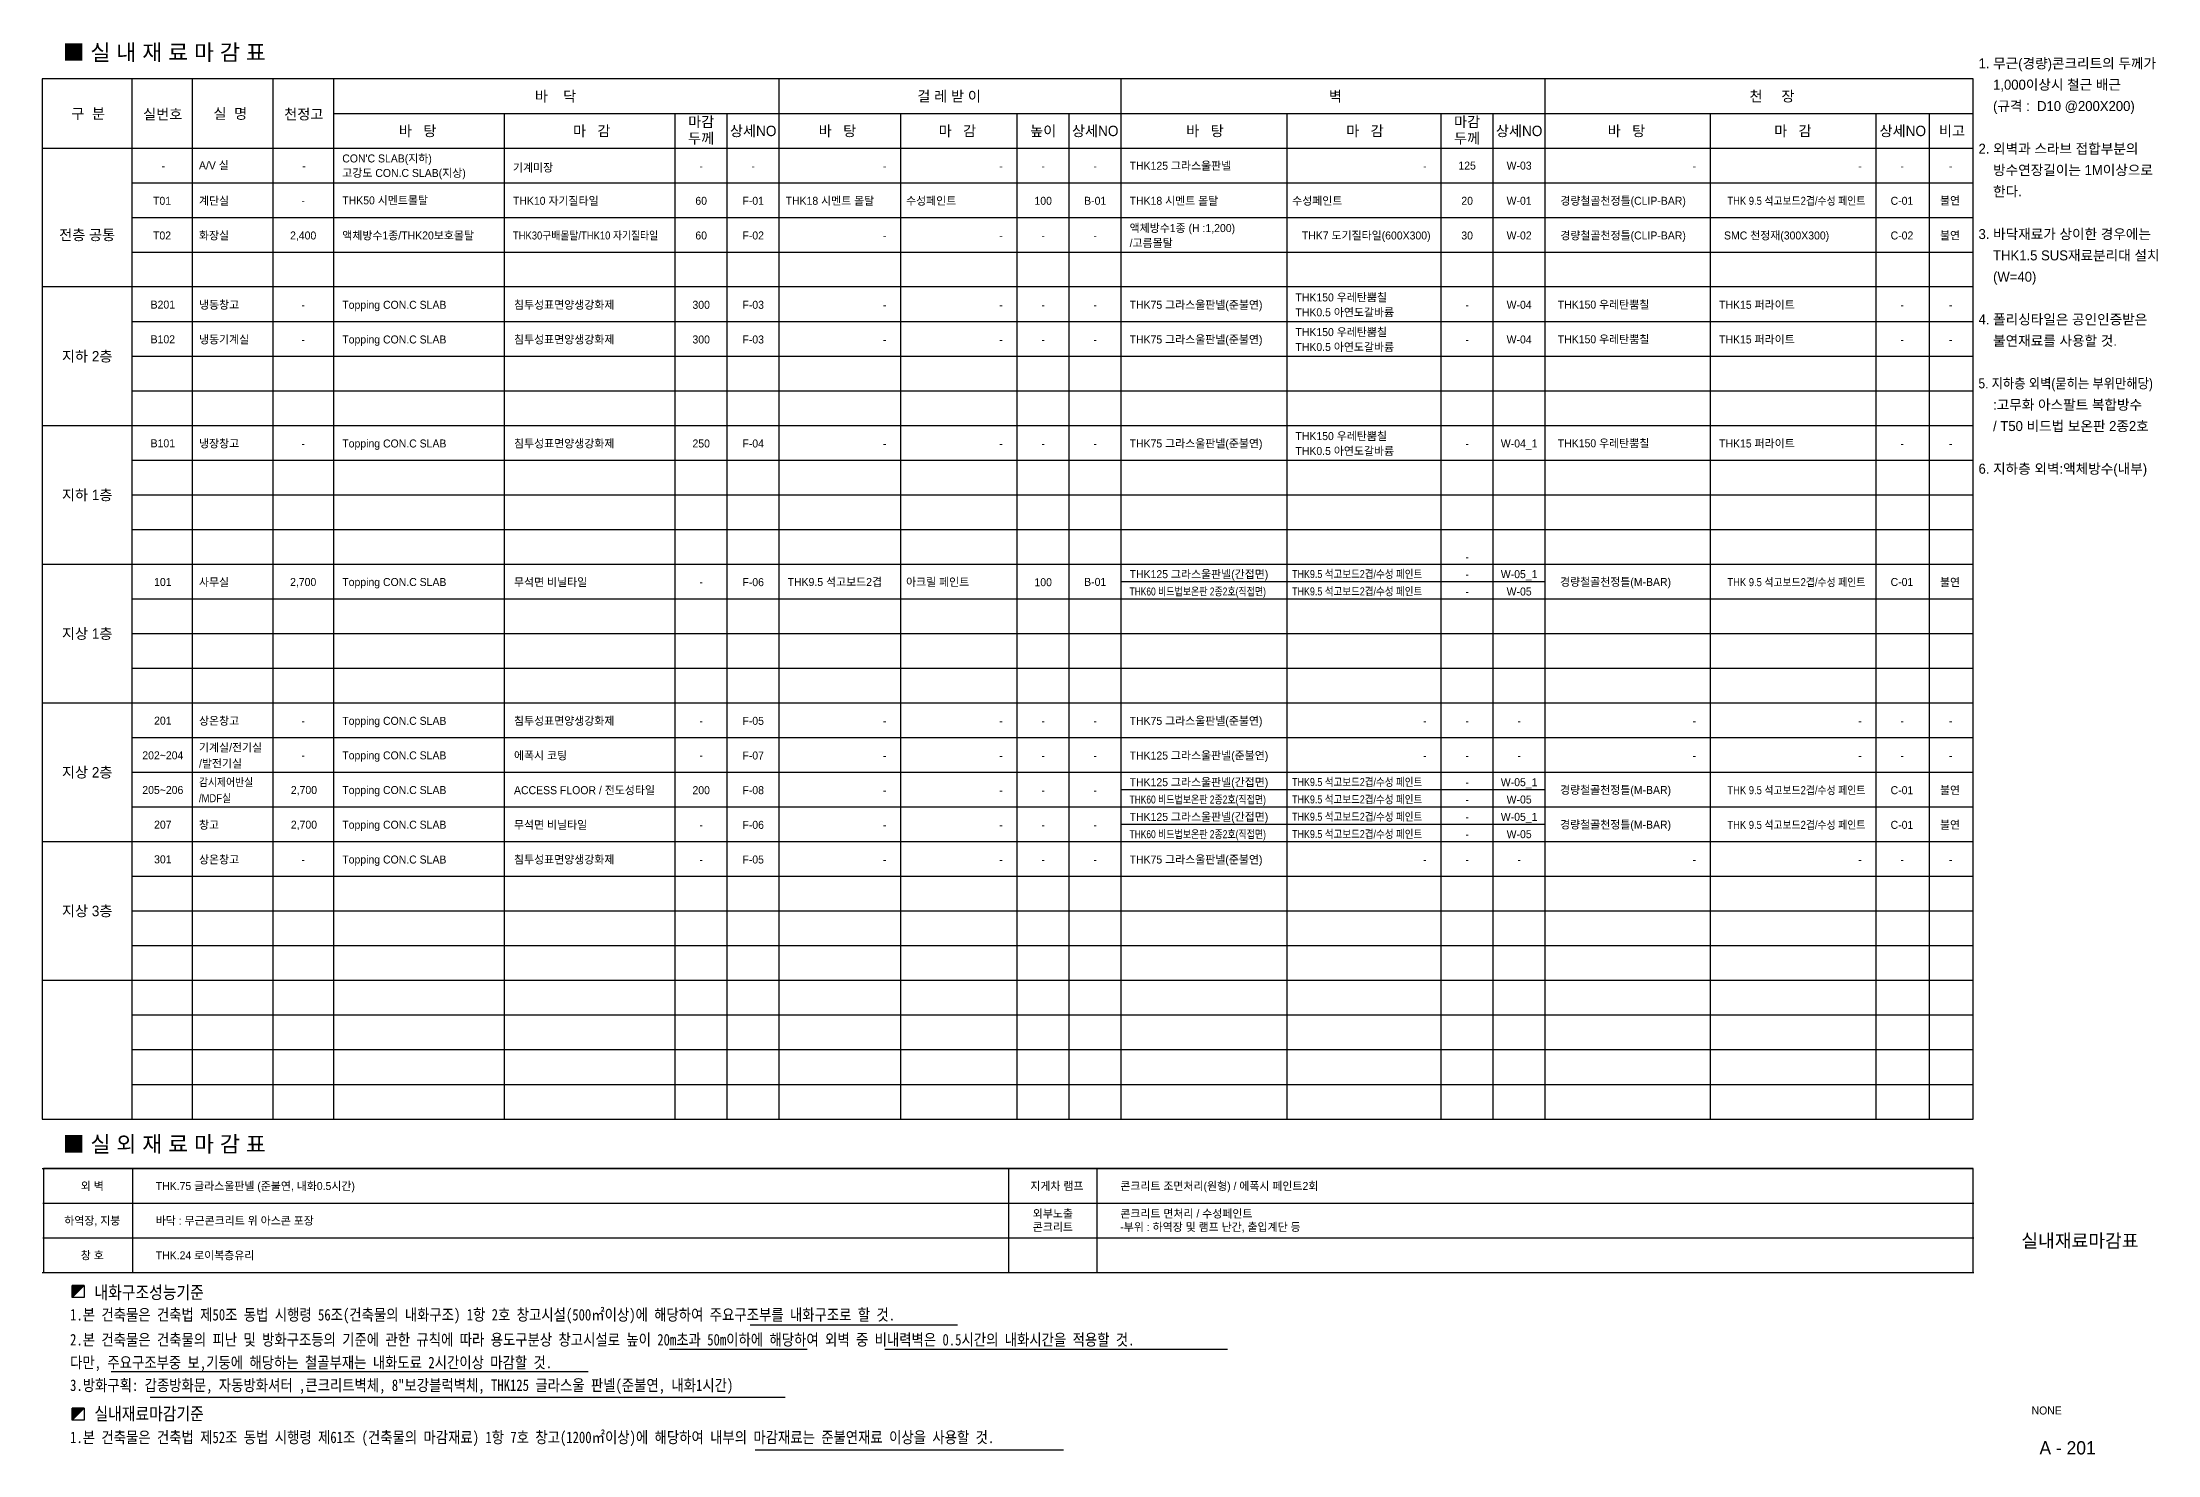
# Model space of a CAD drawing. Header units: millimetres. Extents: x 759136 to 783884, y -498149 to -492840.
# Drawn here: x 759136 to 767067, y -498149 to -492853 of the extents above; entities that cross this region are included whole.
import ezdxf
from ezdxf.enums import TextEntityAlignment as Align

# ---------------------------------------------------------------- set-up
doc = ezdxf.new("R2010")
doc.units = ezdxf.units.MM
for name, color, linetype in [('3TEX', 3, 'Continuous'), ('4', 4, 'Continuous'), ('4A.TEC FORM-TEXT', 3, 'Continuous'), ('4A.TEC TEXT 2', 3, 'Continuous'), ('A-SYM', 7, 'Continuous'), ('A-TEXT', 3, 'Continuous'), ('STEEL', 3, 'Continuous')]:
    doc.layers.add(name, color=color, linetype=linetype)
doc.styles.add('#TL_Dotum', font='', dxfattribs={"width": 0.85})
doc.styles.add('1', font='')
doc.styles.add('나눔고딕', font='')
doc.styles.add('돋움', font='')
doc.styles.add('돋음체', font='')
doc.styles.get('#TL_Dotum').set_extended_font_data('DotumChe')
doc.styles.get('1').set_extended_font_data('Dotum')
doc.styles.get('나눔고딕').set_extended_font_data('Dotum')
doc.styles.get('돋움').set_extended_font_data('Dotum')
doc.styles.get('돋음체').set_extended_font_data('Dotum')

# ---------------------------------------------------------------- blocks, each defined once
blk = doc.blocks.new('Sym_11note')
at = {"layer": 'A-SYM'}
blk.add_hatch(color=256, dxfattribs=at).paths.add_polyline_path([(0, 3.75), (0, 0), (1.875, 1.875), (3.75, 3.75)])
blk.add_line((0, 0), (3.75, 3.75), dxfattribs=at)
for points in [[(3.75, 0), (0, 0), (0, 3.75), (3.75, 3.75)], [(0, 3.75), (0, 0), (1.875, 1.875), (3.75, 3.75), (0, 3.75)]]:
    blk.add_lwpolyline(points, close=True, dxfattribs=at)

msp = doc.modelspace()

# ---------------------------------------------------------------- linework, layer by layer
for p, q in [((759472.4, -496890.2), (759472.4, -492990.2)), ((759699.3, -496890.2), (759699.3, -492990.2)), ((760001.5, -496890.2), (760001.5, -492990.2)), ((760228.8, -496890.2), (760228.8, -492990.2)), ((761898.7, -496890.2), (761898.7, -492990.2)), ((763181.1, -496890.2), (763181.1, -492990.2)), ((764770.4, -496890.2), (764770.4, -492990.2)), ((760228.8, -493120.2), (766375.7, -493120.2)), ((759135.7, -493250.2), (766375.7, -493250.2)), ((766375.7, -493770.2), (759135.7, -493770.2)), ((759135.7, -494290.2), (766375.7, -494290.2)), ((759135.7, -494810.2), (766375.7, -494810.2)), ((759135.7, -495330.2), (766375.7, -495330.2)), ((759135.7, -495850.2), (766375.7, -495850.2)), ((759472.4, -496240.2), (766375.7, -496240.2)), ((759135.7, -496370.2), (766375.7, -496370.2)), ((759474.8, -497465.2), (759474.8, -497075.2)), ((762758.2, -497075.2), (762758.2, -497465.2)), ((763091.5, -497465.2), (763091.5, -497075.2)), ((759135.7, -497465.2), (766375.7, -497465.2)), ((759138.2, -497465.2), (766378.2, -497465.2))]:
    msp.add_line(p, q)
for points in [[(759135.7, -496890.2), (766375.7, -496890.2), (766375.7, -492990.2), (759135.7, -492990.2)], [(759140.7, -497465.2), (766375.7, -497465.2), (766375.7, -497075.2), (759140.7, -497075.2)]]:
    msp.add_lwpolyline(points, close=True)
at = {"layer": 'A-TEXT', "color": 2}
for p, q in [((762566.8, -497663), (761789.7, -497663)), ((762003.2, -497754.7), (761487.5, -497754.7)), ((763579.3, -497754.3), (762294.2, -497754.3)), ((761182.4, -497838.8), (759393.6, -497838.8)), ((761921.4, -497934.7), (759539.8, -497934.7)), ((762965.3, -498132.1), (761808.8, -498132.1))]:
    msp.add_line(p, q, dxfattribs=at)
at = {"layer": 'STEEL', "color": 8}
for p, q in [((760868.8, -496890.2), (760868.8, -493120.2)), ((761508.7, -496890.2), (761508.7, -493120.2)), ((761703.7, -496890.2), (761703.7, -493120.2)), ((762355.1, -496890.2), (762355.1, -493120.2)), ((762791.1, -496890.2), (762791.1, -493120.2)), ((762986.1, -496890.2), (762986.1, -493120.2)), ((763802.8, -496890.2), (763802.8, -493120.2)), ((764380.4, -496890.2), (764380.4, -493120.2)), ((764575.7, -496890.2), (764575.7, -493120.2)), ((765391.1, -496890.2), (765391.1, -493120.2)), ((766011.8, -496890.2), (766011.8, -493120.2)), ((766211.3, -496890.2), (766211.3, -493120.2)), ((759472.4, -493380.2), (766375.7, -493380.2)), ((759472.4, -493510.2), (766375.7, -493510.2)), ((759472.4, -493640.2), (766375.7, -493640.2)), ((759472.4, -493900.2), (766375.7, -493900.2)), ((759472.4, -494030.2), (766375.7, -494030.2)), ((759472.4, -494030.2), (766375.7, -494030.2)), ((759472.4, -494160.2), (766375.7, -494160.2)), ((759472.4, -494160.2), (766375.7, -494160.2)), ((759472.4, -494420.2), (766375.7, -494420.2)), ((759472.4, -494550.2), (766375.7, -494550.2)), ((759472.4, -494680.2), (766375.7, -494680.2)), ((763181.1, -494875.2), (764770.4, -494875.2)), ((759472.4, -494940.2), (766375.7, -494940.2)), ((759472.4, -495070.2), (766375.7, -495070.2)), ((759472.4, -495200.2), (766375.7, -495200.2)), ((759472.4, -495460.2), (766375.7, -495460.2)), ((759472.4, -495590.2), (766375.7, -495590.2)), ((759472.4, -495720.2), (766375.7, -495720.2)), ((763181.1, -495655.2), (764770.4, -495655.2)), ((763181.1, -495785.2), (764770.4, -495785.2)), ((759472.4, -495980.2), (766375.7, -495980.2)), ((759472.4, -496110.2), (766375.7, -496110.2)), ((759472.4, -496240.2), (766375.7, -496240.2)), ((759472.4, -496370.2), (766375.7, -496370.2)), ((759472.4, -496370.2), (766375.7, -496370.2)), ((759472.4, -496500.2), (766375.7, -496500.2)), ((759472.4, -496630.2), (766375.7, -496630.2)), ((759472.4, -496760.2), (766375.7, -496760.2)), ((759135.7, -497075.2), (766375.7, -497075.2)), ((759138.2, -497205.2), (766378.2, -497205.2)), ((759138.2, -497335.2), (762758.2, -497335.2)), ((762758.2, -497335.2), (766378.2, -497335.2))]:
    msp.add_line(p, q, dxfattribs=at)

# ---------------------------------------------------------------- block references
at = {"layer": 'A-SYM', "xscale": 12.014285660293, "yscale": 12.014285660293, "zscale": 12.014285660293}
for p in [(759247.1, -497559.6), (759247.1, -498019.3)]:
    msp.add_blockref('Sym_11note', p, dxfattribs=at)

# ---------------------------------------------------------------- texts
at = {"layer": '3TEX'}
for s, height, style, p in [('■ 실 내 재 료 마 감 표', 60, '돋음체', (759212.4, -492920.6)), ("CON'C SLAB(지하)", 30, '1', (760260.5, -493303.4)), ('고강도 CON.C SLAB(지상)', 30, '1', (760260.5, -493357.9)), ('THK125 그라스울판넬', 30, '1', (763212.7, -493330.8)), ('THK50 시멘트몰탈', 30, '1', (760260.5, -493460.6)), ('THK18 시멘트 몰탈', 30, '1', (761922.8, -493462.2)), ('THK18 시멘트 몰탈', 30, '1', (763212.7, -493462.2)), ('불연', 30, '1', (766251.1, -493461.5)), ('액체방수1종/THK20보호몰탈', 30, '1', (760260.5, -493592.2)), ('/고름몰탈', 30, '1', (763212.7, -493620.3)), ('액체방수1종 (H :1,200)', 30, '1', (763212.7, -493564.5)), ('불연', 30, '1', (766251.1, -493592.2)), ('Topping CON.C SLAB', 30, '1', (760260.5, -493852.2)), ('THK75 그라스울판넬(준불연)', 30, '1', (763212.7, -493852.2)), ('Topping CON.C SLAB', 30, '1', (760260.5, -493982.2)), ('THK75 그라스울판넬(준불연)', 30, '1', (763212.7, -493982.2)), ('Topping CON.C SLAB', 30, '1', (760260.5, -494372.2)), ('THK75 그라스울판넬(준불연)', 30, '1', (763212.7, -494372.2)), ('THK9.5 석고보드2겹', 30, '1', (761930.3, -494891.5)), ('THK125 그라스울판넬(간접면)', 30, '1', (763212.7, -494862.2)), ('불연', 30, '1', (766251.1, -494892.6)), ('Topping CON.C SLAB', 30, '1', (760260.5, -494891.7)), ('Topping CON.C SLAB', 30, '1', (760260.5, -495412.2)), ('THK75 그라스울판넬(준불연)', 30, '1', (763212.7, -495412.2)), ('Topping CON.C SLAB', 30, '1', (760260.5, -495541.7)), ('THK125 그라스울판넬(준불연)', 30, '1', (763212.7, -495542.2)), ('Topping CON.C SLAB', 30, '1', (760260.5, -495671.7)), ('THK125 그라스울판넬(간접면)', 30, '1', (763212.7, -495642.2)), ('불연', 30, '1', (766251.1, -495672.2)), ('Topping CON.C SLAB', 30, '1', (760260.5, -495801.7)), ('THK125 그라스울판넬(간접면)', 30, '1', (763212.7, -495772.2)), ('불연', 30, '1', (766251.1, -495802.2)), ('Topping CON.C SLAB', 30, '1', (760260.5, -495932.2)), ('THK75 그라스울판넬(준불연)', 30, '1', (763212.7, -495932.2)), ('■ 실 외 재 료 마 감 표', 60, '돋음체', (759212.4, -497014.2))]:
    msp.add_text(s, height=height, dxfattribs=dict(at, style=style)).set_placement(p)
at = {"layer": '3TEX', "style": '1'}
for s, height, p in [('바    닥', 39, (761060.1, -493055.2)), ('걸 레 받 이', 39, (762535.7, -493055.2)), ('벽', 39, (763984.1, -493055.2)), ('천     장', 39, (765621.3, -493055.2)), ('구  분', 39, (759307.5, -493120.2)), ('실번호', 39, (759587.3, -493122.4)), ('실  명', 39, (759840.6, -493120.4)), ('천정고', 39, (760116.2, -493122.4)), ('바   탕', 39, (760543, -493185.2)), ('두께', 39, (761606.2, -493212.9)), ('마감', 39, (761606.2, -493151)), ('상세NO', 39, (761801.2, -493185.2)), ('바   탕', 39, (762117.2, -493185.2)), ('높이', 39, (762888.6, -493185.2)), ('상세NO', 39, (763083.6, -493185.2)), ('바   탕', 39, (763495.1, -493185.2)), ('두께', 39, (764478.2, -493212.9)), ('마감', 39, (764478.2, -493151)), ('상세NO', 39, (764673.1, -493185.2)), ('바   탕', 39, (765075.3, -493185.2)), ('상세NO', 39, (766111.6, -493185.2)), ('비고', 39, (766296, -493185.2)), ('-', 30, (759589.3, -493316.5)), ('-', 30, (760116.8, -493316.5)), ('-', 30, (761606.2, -493317.2)), ('-', 30, (762888.6, -493317.2)), ('-', 30, (763083.6, -493317.2)), ('125', 30, (764478.2, -493315.2)), ('-', 30, (766291.3, -493317.2)), ('경량철골천정틀(CLIP-BAR)', 30, (765062.9, -493447.2)), ('T01', 30, (759584.7, -493447.2)), ('-', 30, (760113.9, -493447.2)), ('60', 30, (761606.2, -493447.2)), ('100', 30, (762888.6, -493447.2)), ('B-01', 30, (763083.6, -493447.2)), ('20', 30, (764478.2, -493447.2)), ('전층 공통', 39, (759304, -493575.2)), ('T02', 30, (759584.7, -493577.2)), ('2,400', 30, (760113.9, -493577.2)), ('60', 30, (761606.2, -493577.2)), ('-', 30, (762888.6, -493577.2)), ('-', 30, (763083.6, -493577.2)), ('30', 30, (764478.2, -493577.2)), ('경량철골천정틀(CLIP-BAR)', 30, (765062.9, -493577.2)), ('B201', 30, (759587.6, -493836.5)), ('300', 30, (761606.2, -493837.2)), ('THK150 우레탄뿜칠', 30, (764989.6, -493836.5)), ('-', 30, (760113.9, -493837.2)), ('-', 30, (762888.6, -493837.2)), ('-', 30, (763083.6, -493837.2)), ('-', 30, (764478.2, -493837.2)), ('-', 30, (766291.3, -493837.2)), ('B102', 30, (759587.6, -493966.5)), ('-', 30, (760113.9, -493967.2)), ('300', 30, (761606.2, -493967.2)), ('-', 30, (762888.6, -493967.2)), ('-', 30, (763083.6, -493967.2)), ('-', 30, (764478.2, -493967.2)), ('THK150 우레탄뿜칠', 30, (764989.6, -493966.5)), ('-', 30, (766291.3, -493967.2)), ('지하 2층', 39, (759304, -494030.2)), ('B101', 30, (759587.6, -494356.5)), ('-', 30, (760113.9, -494357.2)), ('250', 30, (761606.2, -494357.2)), ('-', 30, (762888.6, -494357.2)), ('-', 30, (763083.6, -494357.2)), ('-', 30, (764478.2, -494357.2)), ('THK150 우레탄뿜칠', 30, (764989.6, -494356.5)), ('-', 30, (766291.3, -494357.2)), ('지하 1층', 39, (759304, -494550.2)), ('-', 30, (764478.2, -494782.6)), ('-', 30, (764478.2, -494847.6)), ('경량철골천정틀(M-BAR)', 30, (765034.7, -494876.5)), ('101', 30, (759587.6, -494876.5)), ('2,700', 30, (760113.9, -494876.7)), ('-', 30, (761606.2, -494876.5)), ('100', 30, (762888.6, -494877.3)), ('B-01', 30, (763083.6, -494876.2)), ('-', 30, (764478.2, -494912.6)), ('지상 1층', 39, (759304, -495070.2)), ('201', 30, (759587.6, -495396.5)), ('-', 30, (760113.9, -495397.2)), ('-', 30, (761606.2, -495397.2)), ('-', 30, (762888.6, -495397.2)), ('-', 30, (763083.6, -495397.2)), ('-', 30, (764478.2, -495397.2)), ('-', 30, (766291.3, -495397.2)), ('지상 2층', 39, (759304, -495590.2)), ('202~204', 30, (759587.6, -495526.5)), ('-', 30, (760113.9, -495526.7)), ('-', 30, (761606.2, -495526.5)), ('-', 30, (762888.6, -495527.2)), ('-', 30, (763083.6, -495527.2)), ('-', 30, (764478.2, -495527.2)), ('-', 30, (766291.3, -495527.2)), ('205~206', 30, (759587.6, -495656.5)), ('2,700', 30, (760116.8, -495656.5)), ('200', 30, (761606.2, -495657.2)), ('-', 30, (764478.2, -495627.6)), ('경량철골천정틀(M-BAR)', 30, (765034.7, -495656.5)), ('-', 30, (762888.6, -495657.2)), ('-', 30, (763083.6, -495657.2)), ('-', 30, (764478.2, -495692.6)), ('207', 30, (759587.6, -495786.5)), ('2,700', 30, (760116.8, -495786.5)), ('-', 30, (761606.2, -495787.2)), ('-', 30, (762888.6, -495787.2)), ('-', 30, (763083.6, -495787.2)), ('-', 30, (764478.2, -495757.6)), ('경량철골천정틀(M-BAR)', 30, (765034.7, -495786.5)), ('-', 30, (764478.2, -495822.6)), ('301', 30, (759587.6, -495916.5)), ('-', 30, (760113.9, -495917.2)), ('-', 30, (761606.2, -495917.2)), ('-', 30, (762888.6, -495917.2)), ('-', 30, (763083.6, -495917.2)), ('-', 30, (764478.2, -495917.2)), ('-', 30, (766291.3, -495917.2)), ('지상 3층', 39, (759304, -496110.2)), ('외 벽', 30, (759323.2, -497141.5)), ('지게차 램프', 30, (762939.9, -497141.5)), ('외부노출', 30, (762924.9, -497245.2)), ('하역장, 지붕', 30, (759323.2, -497271.5)), ('콘크리트', 30, (762924.9, -497295.2)), ('창 호', 30, (759323.2, -497401.5))]:
    msp.add_text(s, height=height, dxfattribs=at).set_placement(p, align=Align.MIDDLE_CENTER)
for s, p in [('A/V 실', (759723.2, -493314.4)), ('계단실', (759723.2, -493447.2)), ('화장실', (759723.2, -493577.2)), ('냉동창고', (759723.2, -493837.2)), ('냉동기계실', (759723.2, -493967.2)), ('냉장창고', (759723.2, -494357.2)), ('사무실', (759723.2, -494877.2)), ('상온창고', (759723.2, -495397.2)), ('기계실/전기실', (759723.2, -495497.2)), ('/발전기실', (759723.2, -495557.2)), ('창고', (759723.2, -495787.2)), ('상온창고', (759723.2, -495917.2)), ('THK.75 글라스울판넬 (준불연, 내화0.5시간)', (759561.1, -497141.5)), ('콘크리트 조면처리(원형) / 에폭시 페인트2회', (763177.8, -497141.5)), ('콘크리트 면처리 / 수성페인트', (763177.8, -497245.2)), ('바닥 : 무근콘크리트 위 아스콘 포장', (759561.1, -497271.5)), ('-부위 : 하역장 및 램프 난간, 출입계단 등', (763177.8, -497295.2)), ('THK.24 로이복층유리', (759561.1, -497401.5))]:
    msp.add_text(s, height=30, dxfattribs=at).set_placement(p, align=Align.MIDDLE_LEFT)
at = {"layer": '3TEX', "color": 6, "style": '1'}
for s, p in [('-', (761801.2, -493317.2)), ('W-03', (764673.1, -493315.2)), ('-', (766109.3, -493317.2)), ('F-01', (761801.2, -493447.2)), ('W-01', (764673.1, -493447.2)), ('C-01', (766108.5, -493447.2)), ('F-02', (761801.2, -493577.2)), ('W-02', (764673.1, -493577.2)), ('C-02', (766108.5, -493577.2)), ('F-03', (761801.2, -493837.2)), ('W-04', (764673.2, -493837.2)), ('-', (766109.3, -493837.2)), ('F-03', (761801.2, -493967.2)), ('W-04', (764673.2, -493967.2)), ('-', (766109.3, -493967.2)), ('F-04', (761801.2, -494357.2)), ('W-04_1', (764673.2, -494357.2)), ('-', (766109.3, -494357.2)), ('W-05_1', (764673.2, -494847.2)), ('F-06', (761801.2, -494877.2)), ('W-05', (764673.2, -494912.2)), ('C-01', (766108.5, -494876.5)), ('F-05', (761801.2, -495397.2)), ('-', (764673.2, -495397.2)), ('-', (766109.3, -495397.2)), ('F-07', (761801.2, -495527.2)), ('-', (764673.2, -495527.2)), ('-', (766109.3, -495527.2)), ('F-08', (761801.2, -495657.2)), ('W-05_1', (764673.2, -495627.2)), ('C-01', (766108.5, -495657.2)), ('W-05', (764673.2, -495692.2)), ('F-06', (761801.2, -495787.2)), ('W-05_1', (764673.2, -495757.2)), ('W-05', (764673.2, -495822.2)), ('C-01', (766108.5, -495787.2)), ('F-05', (761801.2, -495917.2)), ('-', (764673.2, -495917.2)), ('-', (766109.3, -495917.2))]:
    msp.add_text(s, height=30, dxfattribs=at).set_placement(p, align=Align.MIDDLE_CENTER)
at = {"layer": '3TEX', "style": '1'}
for p in [(762301, -493317.2), (765336.9, -493317.2), (762301, -493577.2), (762301, -493837.2), (762301, -493967.2), (762301, -494357.2), (762301, -495397.2), (765336.9, -495397.2), (762301, -495527.2), (765336.9, -495527.2), (762301, -495657.2), (762301, -495787.2), (762301, -495917.2), (765336.9, -495917.2)]:
    msp.add_text('-', height=30, dxfattribs=at).set_placement(p, align=Align.MIDDLE_RIGHT)
at = {"layer": '3TEX', "style": '1', "width": 0.8}
for p in [(763212.7, -494927.2), (763212.7, -495707.2), (763212.7, -495837.2)]:
    msp.add_text('THK60 비드법보온판 2종2호(직접면)', height=30, dxfattribs=at).set_placement(p)
at = {"layer": '3TEX', "style": '1', "width": 0.9}
for s, p in [('감시제어반실', (759723.2, -495627.2)), ('/MDF실', (759723.2, -495687.2))]:
    msp.add_text(s, height=30, dxfattribs=at).set_placement(p, align=Align.MIDDLE_LEFT)
at = {"layer": '4', "style": '1'}
for s, height, p in [('마   감', 39, (761195.9, -493185.2)), ('마   감', 39, (762566.9, -493185.2)), ('마   감', 39, (764095.1, -493185.2)), ('마   감', 39, (765699.5, -493185.2)), ('THK7 도기질타일(600X300)', 30, (764099.7, -493577.2)), ('SMC 천정재(300X300)', 30, (765638.5, -493577.2))]:
    msp.add_text(s, height=height, dxfattribs=at).set_placement(p, align=Align.MIDDLE_CENTER)
for s, p in [('기계미장', (760900.4, -493338)), ('THK10 자기질타일', (760900.4, -493462.2)), ('수성페인트', (762374.4, -493462.2)), ('수성페인트', (763822, -493462.2)), ('침투성표면양생강화제', (760904.4, -493852.2)), ('THK150 우레탄뿜칠', (763834.4, -493824.5)), ('THK0.5 아연도갈바륨', (763834.4, -493880.3)), ('침투성표면양생강화제', (760904.4, -493982.2)), ('THK150 우레탄뿜칠', (763834.4, -493954.5)), ('THK0.5 아연도갈바륨', (763834.4, -494010.3)), ('침투성표면양생강화제', (760904.4, -494372.2)), ('THK150 우레탄뿜칠', (763834.4, -494344.5)), ('THK0.5 아연도갈바륨', (763834.4, -494400.3)), ('무석면 비닐타일', (760904.4, -494892.2)), ('아크릴 페인트', (762374.4, -494891.5)), ('침투성표면양생강화제', (760904.4, -495412.2)), ('에폭시 코팅', (760904.4, -495542.2)), ('ACCESS FLOOR / 전도성타일', (760904.4, -495672.2)), ('무석면 비닐타일', (760904.4, -495802.2)), ('침투성표면양생강화제', (760904.4, -495932.2))]:
    msp.add_text(s, height=30, dxfattribs=at).set_placement(p)
for p in [(762737, -493317.2), (764326.2, -493317.2), (765957.6, -493317.2), (762737, -493577.2), (762737, -493837.2), (762737, -493967.2), (762737, -494357.2), (762737, -495397.2), (764326.2, -495397.2), (765957.6, -495397.2), (762737, -495527.2), (764326.2, -495527.2), (765957.6, -495527.2), (762737, -495657.2), (762737, -495787.2), (762737, -495917.2), (764326.2, -495917.2), (765957.6, -495917.2)]:
    msp.add_text('-', height=30, dxfattribs=at).set_placement(p, align=Align.MIDDLE_RIGHT)
at = {"layer": '4', "style": '1', "width": 0.9}
for p in [(765712.5, -493447.2), (765712.5, -494877.2), (765712.5, -495657.2), (765712.5, -495787.2)]:
    msp.add_text('THK 9.5 석고보드2겹/수성 페인트', height=30, dxfattribs=at).set_placement(p, align=Align.MIDDLE_CENTER)
msp.add_text('THK30구배몰탈/THK10 자기질타일', height=30, dxfattribs=at).set_placement((760900.4, -493592.2))
at = {"layer": '4', "style": '1'}
for p in [(765422.8, -493837.2), (765422.8, -493967.2), (765422.8, -494357.2)]:
    msp.add_text('THK15 퍼라이트', height=30, dxfattribs=at).set_placement(p, align=Align.MIDDLE_LEFT)
at = {"layer": '4', "style": '1', "width": 0.85}
for p in [(763822, -494846.8), (763822, -494911.8), (763822, -495626.8), (763822, -495691.8), (763822, -495756.8), (763822, -495821.8)]:
    msp.add_text('THK9.5 석고보드2겹/수성 페인트', height=30, dxfattribs=at).set_placement(p, align=Align.MIDDLE_LEFT)
at = {"layer": '4A.TEC FORM-TEXT', "style": '돋움'}
msp.add_text('A - 201', height=50, dxfattribs=at).set_placement((766729.6, -498148.2), align=Align.CENTER)
at = {"layer": '4A.TEC TEXT 2', "color": 3, "style": '나눔고딕'}
for s, p in [('1. 무근(경량)콘크리트의 두께가 ', (766395.7, -492961.9)), ('    1,000이상시 철근 배근', (766395.7, -493041.9)), ('    (규격 :  D10 @200X200)', (766395.7, -493121.9)), ('2. 외벽과 스라브 접합부분의 ', (766395.7, -493281.9)), ('    방수연장길이는 1M이상으로 ', (766395.7, -493361.9)), ('    한다.', (766395.7, -493441.9)), ('3. 바닥재료가 상이한 경우에는 ', (766395.7, -493601.9)), ('    THK1.5 SUS재료분리대 설치', (766395.7, -493681.9)), ('    (W=40)', (766395.7, -493761.9)), ('4. 폴리싱타일은 공인인증받은', (766395.7, -493921.9)), ('    불연재료를 사용할 것.', (766395.7, -494001.9)), ('    :고무화 아스팔트 복합방수', (766395.7, -494241.9)), ('    / T50 비드법 보온판 2종2호', (766395.7, -494321.9)), ('6. 지하층 외벽:액체방수(내부)', (766395.7, -494481.9))]:
    msp.add_text(s, height=37.5, dxfattribs=at).set_placement(p, align=Align.BOTTOM_LEFT)
at = {"layer": '4A.TEC TEXT 2', "color": 3, "style": '나눔고딕', "width": 0.9}
msp.add_text('5. 지하층 외벽(묻히는 부위만해당)', height=37.5, dxfattribs=at).set_placement((766395.7, -494161.9), align=Align.BOTTOM_LEFT)
at = {"layer": '4A.TEC TEXT 2', "style": '나눔고딕'}
for s, height, p in [('실내재료마감표', 50, (766775.8, -497371.5)), ('NONE', 30, (766651.2, -497998.2))]:
    msp.add_text(s, height=height, dxfattribs=at).set_placement(p, align=Align.CENTER)
at = {"layer": 'A-TEXT', "color": 2, "style": '#TL_Dotum', "width": 0.85}
for s, p in [('내화구조성능기준', (759331.1, -497540.4)), ('실내재료마감기준', (759331.1, -497995.3))]:
    msp.add_text(s, height=48.06, dxfattribs=at).set_placement(p, align=Align.MIDDLE_LEFT)
at = {"layer": 'A-TEXT', "color": 3, "style": '#TL_Dotum', "width": 0.85}
for s, height, p in [('1.본 건축물은 건축법 제50조 동법 시행령 56조(건축물의 내화구조) 1항 2호 창고시설(500㎡이상)에 해당하여 주요구조부를 내화구조로 할 것.', 43.251, (759239.8, -497624.1)), ('2.본 건축물은 건축물의 피난 및 방화구조등의 기준에 관한 규칙에 따라 용도구분상 창고시설로 높이 20m초과 50m이하에 해당하여 외벽 중 비내력벽은 0.5시간의 내화시간을 적용할 것.', 43.2514, (759239.8, -497717.7)), ('다만, 주요구조부중 보,기둥에 해당하는 철골부재는 내화도료 2시간이상 마감할 것.', 43.251, (759239.8, -497803.1)), ('3.방화구획: 갑종방화문, 자동방화셔터 ,큰크리트벽체, 8"보강블럭벽체, THK125 글라스울 판넬(준불연, 내화1시간)', 43.251, (759239.8, -497888.4)), ('1.본 건축물은 건축법 제52조 동법 시행령 제61조 (건축물의 마감재료) 1항 7호 창고(1200㎡이상)에 해당하여 내부의 마감재료는 준불연재료 이상을 사용할 것. ', 43.251, (759239.8, -498083.8))]:
    msp.add_text(s, height=height, dxfattribs=at).set_placement(p, align=Align.MIDDLE_LEFT)

doc.saveas('drawing.dxf')
